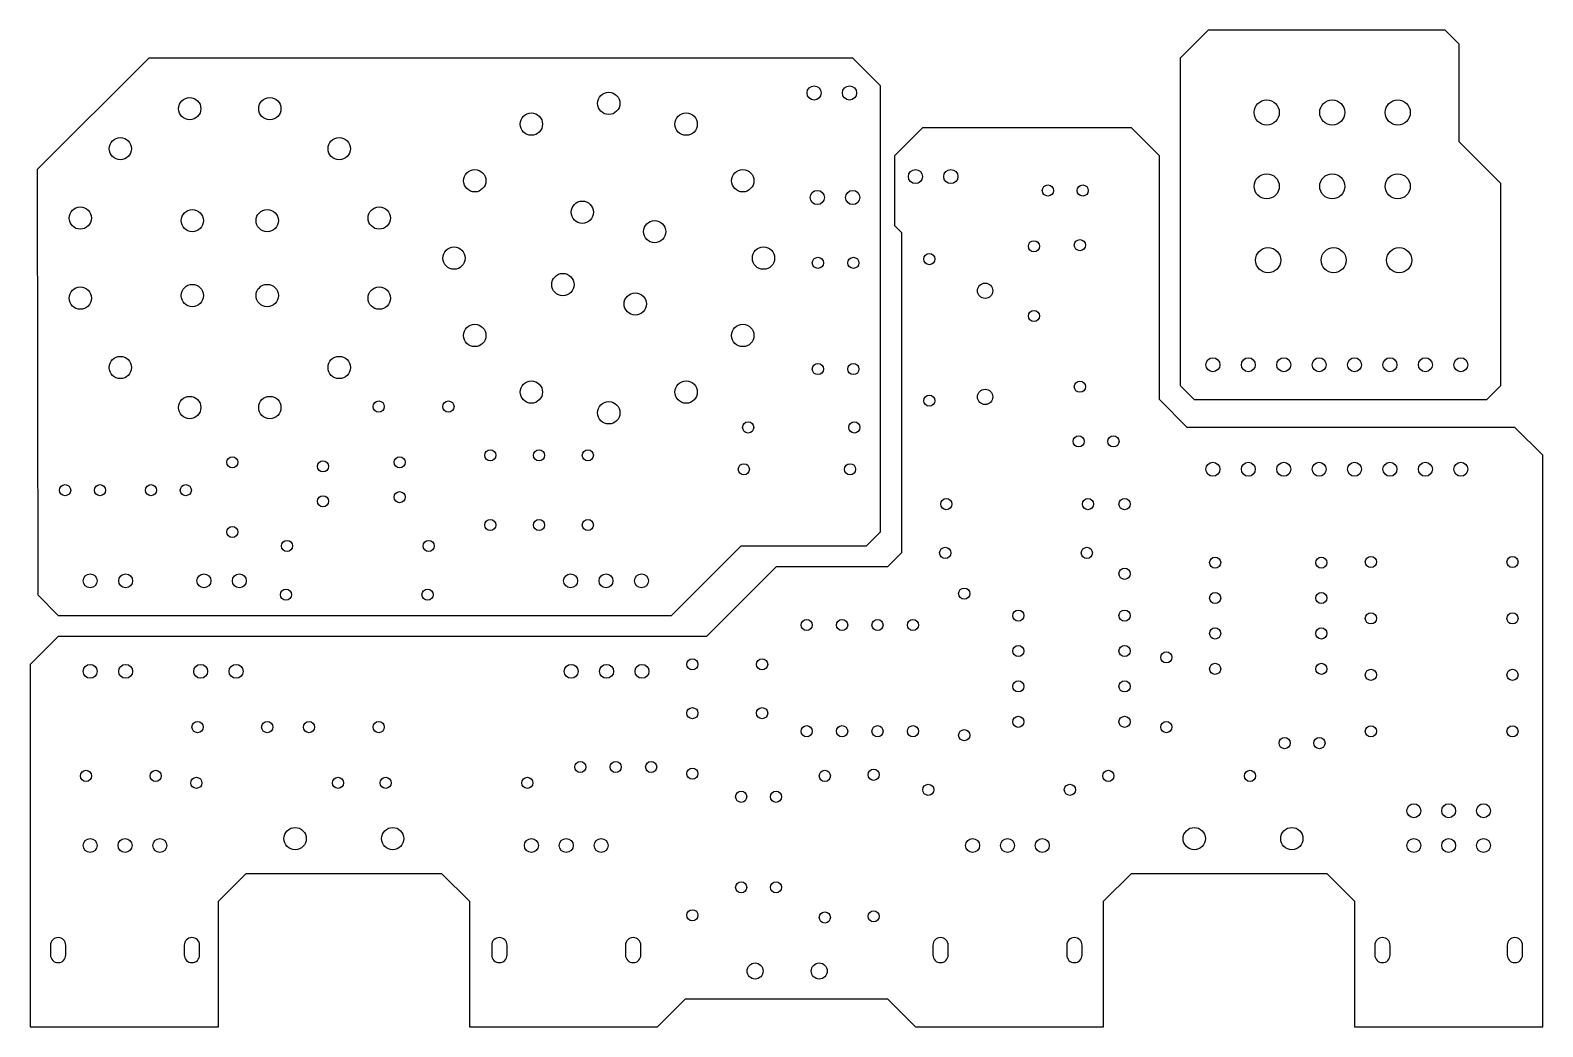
# Model space of a CAD drawing. Header units: millimetres. Extents: x 21 to 130, y 65 to 136.
import ezdxf

# ---------------------------------------------------------------- set-up
doc = ezdxf.new("R2010")
doc.units = ezdxf.units.MM
doc.layers.get('0').update_dxf_attribs({"linetype": 'CONTINUOUS'})

msp = doc.modelspace()

# ---------------------------------------------------------------- linework, layer by layer
for points in [[(126.5, 111), (126.5, 125.5), (123.5, 128.5), (123.5, 135.5), (122.5, 136.5), (105.5, 136.5), (103.5, 134.5), (103.5, 111), (104.5, 110), (125.5, 110)], [(72, 99.5), (81, 99.5), (82, 100.5), (82, 132.5), (80, 134.5), (29.5, 134.5), (21.5, 126.5), (21.533185, 96.001709), (23, 94.5), (67, 94.5)], [(34.5, 74), (36.5, 76), (50.5, 76), (52.5, 74), (52.5, 65), (66, 65), (68, 67), (82.5, 67), (84.5, 65), (98, 65), (98, 74), (100, 76), (114, 76), (116, 74), (116, 65), (129.5, 65), (129.5, 106), (127.5, 108), (104, 108), (102, 110), (102, 127.5), (100, 129.5), (85, 129.5), (83, 127.5), (83, 122.5), (83.5, 122), (83.5, 99), (82.5, 98), (74.5, 98), (69.5, 93), (23, 93), (21, 91), (21, 65), (34.5, 65)]]:
    msp.add_lwpolyline(points, close=True)
for points in [[(22.45, 70.15, 1), (23.55, 70.15), (23.55, 70.85, 1), (22.45, 70.85)], [(32.05, 70.15, 1), (33.15, 70.15), (33.15, 70.85, 1), (32.05, 70.85)], [(54.1, 70.15, 1), (55.2, 70.15), (55.2, 70.85, 1), (54.1, 70.85)], [(63.7, 70.15, 1), (64.8, 70.15), (64.8, 70.85, 1), (63.7, 70.85)], [(85.75, 70.15, 1), (86.85, 70.15), (86.85, 70.85, 1), (85.75, 70.85)], [(95.35, 70.15, 1), (96.45, 70.15), (96.45, 70.85, 1), (95.35, 70.85)], [(117.45, 70.15, 1), (118.55, 70.15), (118.55, 70.85, 1), (117.45, 70.85)], [(126.95, 70.15, 1), (128.05, 70.15), (128.05, 70.85, 1), (126.95, 70.85)]]:
    msp.add_lwpolyline(points, format="xyb", close=True)
for centre, radius in [((77.23, 132), 0.508), ((79.77, 132), 0.508), ((32.440109, 130.872877), 0.8), ((38.185892, 130.872876), 0.8), ((62.5, 131.2511), 0.8), ((109.7, 130.6), 0.9), ((114.4, 130.6), 0.9), ((119.1, 130.6), 0.9), ((56.95, 129.763981), 0.8), ((68.049999, 129.763981), 0.8), ((27.464115, 127.999984), 0.8), ((43.161884, 127.999985), 0.8), ((52.887119, 125.7011), 0.8), ((72.112881, 125.701099), 0.8), ((84.5, 126), 0.508), ((87.04, 126), 0.508), ((109.7, 125.3), 0.9), ((114.4, 125.3), 0.9), ((119.1, 125.3), 0.9), ((77.46, 124.5), 0.508), ((80, 124.5), 0.508), ((94, 125), 0.4), ((96.5, 125), 0.4), ((24.591224, 123.023992), 0.8), ((46.034777, 123.023991), 0.8), ((60.6, 123.441997), 0.8), ((32.625994, 122.838106), 0.8), ((38.000006, 122.838106), 0.8), ((65.790897, 122.0511), 0.8), ((51.4, 120.1511), 0.8), ((73.6, 120.1511), 0.8), ((85.5, 120.08), 0.4), ((93, 121), 0.4), ((96.2949, 121.08), 0.4), ((109.8, 120), 0.9), ((114.5, 120), 0.9), ((119.2, 120), 0.9), ((77.5, 119.81), 0.4), ((80.05, 119.81), 0.4), ((59.209103, 118.2511), 0.8), ((89.5, 117.81), 0.55), ((24.591223, 117.278209), 0.8), ((32.625994, 117.464094), 0.8), ((38.000006, 117.464094), 0.8), ((46.034774, 117.278209), 0.8), ((64.4, 116.860203), 0.8), ((93, 116), 0.4), ((52.887119, 114.6011), 0.8), ((72.112881, 114.6011), 0.8), ((27.464115, 112.302216), 0.8), ((43.161884, 112.302215), 0.8), ((105.84, 112.5), 0.5), ((108.38, 112.5), 0.5), ((110.92, 112.5), 0.5), ((113.46, 112.5), 0.5), ((116, 112.5), 0.5), ((118.54, 112.5), 0.5), ((121.08, 112.5), 0.5), ((123.62, 112.5), 0.5), ((77.5, 112.19), 0.4), ((80.05, 112.19), 0.4), ((56.95, 110.538219), 0.8), ((68.049999, 110.538219), 0.8), ((89.5, 110.19), 0.55), ((96.2949, 110.92), 0.4), ((32.440108, 109.429324), 0.8), ((38.185891, 109.429323), 0.8), ((46, 109.5), 0.4), ((51, 109.5), 0.4), ((62.5, 109.0511), 0.8), ((85.5, 109.92), 0.4), ((72.5, 108), 0.4), ((80.12, 108), 0.4), ((54, 106), 0.4), ((57.5, 106), 0.4), ((61, 106), 0.4), ((96.2051, 107), 0.4), ((98.7051, 107), 0.4), ((35.5, 105.5), 0.4), ((42, 105.2051), 0.4), ((47.5, 105.5), 0.4), ((72.19, 105), 0.4), ((79.81, 105), 0.4), ((105.84, 105), 0.5), ((108.38, 105), 0.5), ((110.92, 105), 0.5), ((113.46, 105), 0.5), ((116, 105), 0.5), ((118.54, 105), 0.5), ((121.08, 105), 0.5), ((123.62, 105), 0.5), ((23.5, 103.5), 0.4), ((26, 103.5), 0.4), ((29.659, 103.5), 0.4), ((32.159, 103.5), 0.4), ((42, 102.7051), 0.4), ((47.5, 103), 0.4), ((86.7149, 102.5), 0.4), ((96.8749, 102.5), 0.4), ((99.5, 102.5), 0.4), ((54, 101), 0.4), ((57.5, 101), 0.4), ((61, 101), 0.4), ((35.5, 100.5), 0.4), ((39.42, 99.5), 0.4), ((49.58, 99.5), 0.4), ((86.6349, 99), 0.4), ((96.7949, 99), 0.4), ((117.17, 98.35), 0.4), ((127.33, 98.35), 0.4), ((99.5, 97.5), 0.4), ((106, 98.3), 0.4), ((113.62, 98.3), 0.4), ((25.3033, 97), 0.5), ((27.8433, 97), 0.5), ((33.46, 97), 0.5), ((36, 97), 0.5), ((59.7633, 97), 0.5), ((62.3033, 97), 0.5), ((64.8433, 97), 0.5), ((39.34, 96), 0.4), ((49.5, 96), 0.4), ((88, 96.08), 0.4), ((106, 95.76), 0.4), ((113.62, 95.76), 0.4), ((91.88, 94.5), 0.4), ((99.5, 94.5), 0.4), ((117.17, 94.3), 0.4), ((127.33, 94.3), 0.4), ((76.7, 93.825), 0.4), ((79.24, 93.825), 0.4), ((81.78, 93.825), 0.4), ((84.32, 93.825), 0.4), ((106, 93.22), 0.4), ((113.62, 93.22), 0.4), ((91.88, 91.96), 0.4), ((99.5, 91.96), 0.4), ((68.5, 91), 0.4), ((73.5, 91), 0.4), ((102.5, 91.5), 0.4), ((25.3033, 90.5), 0.5), ((27.8433, 90.5), 0.5), ((33.225, 90.5), 0.5), ((35.765, 90.5), 0.5), ((59.8033, 90.5), 0.5), ((62.3433, 90.5), 0.5), ((64.8833, 90.5), 0.5), ((106, 90.68), 0.4), ((113.62, 90.68), 0.4), ((117.17, 90.25), 0.4), ((127.33, 90.25), 0.4), ((91.88, 89.42), 0.4), ((99.5, 89.42), 0.4), ((68.5, 87.5), 0.4), ((73.5, 87.5), 0.4), ((33, 86.5), 0.4), ((38, 86.5), 0.4), ((41, 86.5), 0.4), ((46, 86.5), 0.4), ((91.88, 86.88), 0.4), ((99.5, 86.88), 0.4), ((102.5, 86.5), 0.4), ((76.7, 86.205), 0.4), ((79.24, 86.205), 0.4), ((81.78, 86.205), 0.4), ((84.32, 86.205), 0.4), ((88, 85.92), 0.4), ((110.9802, 85.35), 0.4), ((113.4802, 85.35), 0.4), ((117.17, 86.2), 0.4), ((127.33, 86.2), 0.4), ((60.46, 83.64), 0.4), ((63, 83.64), 0.4), ((65.54, 83.64), 0.4), ((68.5, 83.16), 0.4), ((25, 83), 0.4), ((30, 83), 0.4), ((32.92, 82.5), 0.4), ((43.08, 82.5), 0.4), ((46.5, 82.5), 0.4), ((56.66, 82.5), 0.4), ((78, 83), 0.4), ((81.5, 83.08), 0.4), ((98.34, 83), 0.4), ((108.5, 83), 0.4), ((72, 81.5), 0.4), ((74.5, 81.5), 0.4), ((85.42, 82), 0.4), ((95.58, 82), 0.4), ((120.25, 80.5), 0.5), ((122.75, 80.5), 0.5), ((125.25, 80.5), 0.5), ((40, 78.5), 0.8), ((47, 78.5), 0.8), ((104.5, 78.5), 0.8), ((111.5, 78.5), 0.8), ((25.3, 78), 0.5), ((27.8, 78), 0.5), ((30.3, 78), 0.5), ((56.95, 78), 0.5), ((59.45, 78), 0.5), ((61.95, 78), 0.5), ((88.6, 78), 0.5), ((91.1, 78), 0.5), ((93.6, 78), 0.5), ((120.25, 78), 0.5), ((122.75, 78), 0.5), ((125.25, 78), 0.5), ((72, 75), 0.4), ((74.5, 75), 0.4), ((68.5, 73), 0.4), ((78, 72.84), 0.4), ((81.5, 72.92), 0.4), ((73, 69), 0.575), ((77.6, 69), 0.575)]:
    msp.add_circle(centre, radius)

doc.saveas('drawing.dxf')
